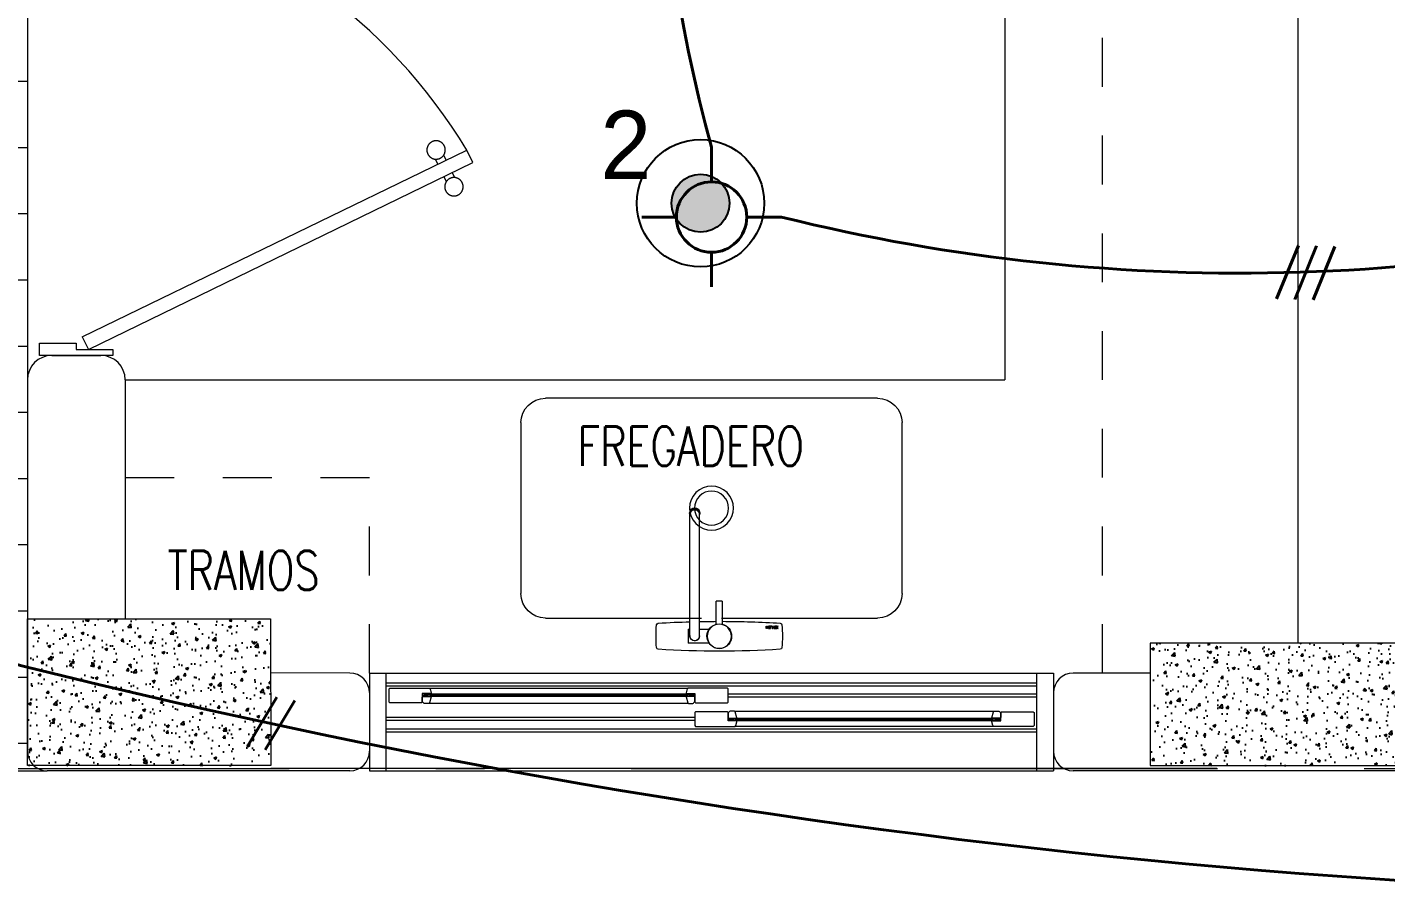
# Model space of a CAD drawing. Header units: metres. Extents: x 14 to 2416, y -346 to 476.
# Drawn here: x 43.951 to 46.732, y -90.862 to -89.104 of the extents above; entities that cross this region are included whole.
import ezdxf

# ---------------------------------------------------------------- set-up
doc = ezdxf.new("R2010")
doc.units = ezdxf.units.M
for name, pattern in [('0', [0]), ('ACAD_ISO10W100', [18, 12, -3, 0, -3]), ('DASHED', [0.75, 0.5, -0.25])]:
    doc.linetypes.add(name, pattern=pattern)
doc.layers.get('0').update_dxf_attribs({"linetype": '0', "lineweight": 20})
for name, color, linetype, lineweight in [('01a_Mobiliario', 250, 'Continuous', 0), ('A-ANNO-TEXT', 20, 'Continuous', 13), ('A-DOOR', 35, 'Continuous', 5), ('A-WALL', 250, 'Continuous', 20), ('baños', 251, 'Continuous', 0), ('Columnas', 7, 'Continuous', 18), ('cristales', 131, 'Continuous', 0), ('E Salida Luces', 22, 'Continuous', 40), ('E Tuberia Emp Losa', 22, 'Continuous', 40), ('MOB FIJOS', 251, 'Continuous', 0), ('piso', 253, 'Continuous', 0), ('PROYECCION', 9, 'DASHED', 0), ('textos', 7, 'Continuous', 0)]:
    doc.layers.add(name, color=color, linetype=linetype, lineweight=lineweight)
for name, color, linetype in [('HATCH', 8, 'Continuous'), ('MAVA LUM', 1, 'Continuous'), ('MAVA Luminarias', 1, 'Continuous')]:
    doc.layers.add(name, color=color, linetype=linetype)
doc.layers.add('hatch piso', color=253, linetype='Continuous', lineweight=0, transparency=0.7)
doc.layers.add('SOLAR', color=7, linetype='ACAD_ISO10W100', lineweight=9, true_color=0xff1414)
doc.styles.add('Arch-Dim', font='romans.shx', dxfattribs={"width": 0.75})
doc.styles.add('CENTURY GOTHIC', font='GOTHIC.TTF')
doc.styles.add('DIMTEXT', font='dim.shx', dxfattribs={"width": 0.75})
doc.styles.get("Standard").update_dxf_attribs({"font": 'arial.ttf', "height": 0.1875})

# ---------------------------------------------------------------- blocks, each defined once
blk = doc.blocks.new('SUPERFICIAL')
at = {"layer": 'MAVA LUM'}
h = blk.add_hatch(color=256, dxfattribs=at)
h.dxf.hatch_style = 1
edge = h.paths.add_edge_path()
edge.add_arc((0.0008, 0.0016), 0.059, 0, 360)
for radius in [0.1303, 0.0593]:
    blk.add_circle((0.0008, 0.0016, 0), radius, dxfattribs=at)
at = {"ltscale": 1e-05, "style": 'DIMTEXT', "flags": 1}
blk.add_attdef('MULTIPLICADOR', (0.0928, 0.4687), '', height=0.15, dxfattribs=at)
blk = doc.blocks.new('A$C531dc7ba')
at = {"layer": 'A-DOOR'}
for p, q in [((0, 0.2), (1.4, 0.2)), ((0, 0.2), (0, 0)), ((0.034, 0), (0.034, 0.2)), ((1.366, 0), (1.366, 0.2)), ((1.4, 0.2), (1.4, 0)), ((0.034, 0.18), (1.366, 0.18)), ((0.04, 0.1675), (0.0415, 0.169)), ((0.04, 0.1405), (0.04, 0.1675)), ((0.0415, 0.169), (0.1221, 0.169)), ((0.1221, 0.169), (0.124, 0.1675)), ((0.1221, 0.169), (0.6519, 0.169)), ((0.124, 0.1675), (0.126, 0.1595)), ((0.65, 0.1675), (0.648, 0.1595)), ((0.6519, 0.169), (0.65, 0.1675)), ((0.7325, 0.169), (0.6519, 0.169)), ((0.734, 0.1675), (0.7325, 0.169)), ((0.734, 0.1405), (0.734, 0.1675)), ((0.0415, 0.139), (0.04, 0.1405)), ((0.108, 0.1405), (0.1065, 0.139)), ((0.1255, 0.158), (0.108, 0.158)), ((0.108, 0.158), (0.108, 0.1405)), ((0.108, 0.155), (0.113, 0.155)), ((0.108, 0.155), (0.113, 0.155)), ((0.113, 0.157), (0.119, 0.153)), ((0.113, 0.153), (0.119, 0.157)), ((0.126, 0.1585), (0.1255, 0.158)), ((0.126, 0.1595), (0.126, 0.1585)), ((0.648, 0.1595), (0.648, 0.1585)), ((0.648, 0.1585), (0.6485, 0.158)), ((0.6485, 0.158), (0.666, 0.158)), ((0.661, 0.157), (0.655, 0.153)), ((0.661, 0.153), (0.655, 0.157)), ((0.666, 0.155), (0.661, 0.155)), ((0.666, 0.155), (0.661, 0.155)), ((0.666, 0.158), (0.666, 0.1405)), ((0.666, 0.1405), (0.6675, 0.139)), ((0.734, 0.1405), (0.7325, 0.139)), ((0.1065, 0.139), (0.0415, 0.139)), ((0.6528, 0.138), (0.1212, 0.138)), ((0.6675, 0.121), (0.666, 0.1195)), ((0.666, 0.1195), (0.666, 0.0925)), ((0.6675, 0.139), (0.7325, 0.139)), ((0.7325, 0.121), (0.6675, 0.121)), ((0.734, 0.1195), (0.7325, 0.121)), ((0.734, 0.102), (0.734, 0.1195)), ((0.7472, 0.122), (1.2788, 0.122)), ((1.292, 0.1195), (1.2935, 0.121)), ((1.292, 0.102), (1.292, 0.1195)), ((1.2935, 0.121), (1.3585, 0.121)), ((1.3585, 0.121), (1.36, 0.1195)), ((1.36, 0.1195), (1.36, 0.0925)), ((0.666, 0.0925), (0.6675, 0.091)), ((0.6675, 0.091), (0.7481, 0.091)), ((0.734, 0.105), (0.739, 0.105)), ((0.734, 0.105), (0.739, 0.105)), ((0.7515, 0.102), (0.734, 0.102)), ((0.739, 0.103), (0.745, 0.107)), ((0.739, 0.107), (0.745, 0.103)), ((0.7481, 0.091), (0.75, 0.0925)), ((1.2779, 0.091), (0.7481, 0.091)), ((0.75, 0.0925), (0.752, 0.1005)), ((0.752, 0.1015), (0.7515, 0.102)), ((0.752, 0.1005), (0.752, 0.1015)), ((1.274, 0.1015), (1.2745, 0.102)), ((1.274, 0.1005), (1.274, 0.1015)), ((1.276, 0.0925), (1.274, 0.1005)), ((1.2745, 0.102), (1.292, 0.102)), ((1.2779, 0.091), (1.276, 0.0925)), ((1.3585, 0.091), (1.2779, 0.091)), ((1.287, 0.103), (1.281, 0.107)), ((1.287, 0.107), (1.281, 0.103)), ((1.292, 0.105), (1.287, 0.105)), ((1.292, 0.105), (1.287, 0.105)), ((1.36, 0.0925), (1.3585, 0.091)), ((0.034, 0.08), (1.366, 0.08)), ((0, 0), (1.4, 0))]:
    blk.add_line(p, q, dxfattribs=at)
at = {"layer": 'A-DOOR', "color": 8}
for p, q in [((0.034, 0.174), (1.366, 0.174)), ((1.366, 0.157), (0.734, 0.157)), ((1.366, 0.151), (0.734, 0.151)), ((0.666, 0.109), (0.034, 0.109)), ((0.666, 0.103), (0.034, 0.103)), ((0.034, 0.086), (1.366, 0.086))]:
    blk.add_line(p, q, dxfattribs=at)
at = {"layer": 'A-DOOR'}
for points in [[(0.108, 0.155), (0.113, 0.155), (0.113, 0.155), (0.108, 0.155)], [(0.113, 0.157), (0.119, 0.157), (0.119, 0.153), (0.113, 0.153)], [(0.113, 0.157), (0.661, 0.157), (0.661, 0.153), (0.113, 0.153)], [(0.1255, 0.158), (0.1135, 0.158), (0.1135, 0.157), (0.1255, 0.157)], [(0.1255, 0.153), (0.1135, 0.153), (0.1135, 0.152), (0.1255, 0.152)], [(0.119, 0.157), (0.124, 0.157), (0.124, 0.153), (0.119, 0.153)], [(0.6485, 0.158), (0.6605, 0.158), (0.6605, 0.157), (0.6485, 0.157)], [(0.6485, 0.153), (0.6605, 0.153), (0.6605, 0.152), (0.6485, 0.152)], [(0.655, 0.157), (0.65, 0.157), (0.65, 0.153), (0.655, 0.153)], [(0.661, 0.157), (0.655, 0.157), (0.655, 0.153), (0.661, 0.153)], [(0.666, 0.155), (0.661, 0.155), (0.661, 0.155), (0.666, 0.155)], [(0.734, 0.105), (0.739, 0.105), (0.739, 0.105), (0.734, 0.105)], [(1.287, 0.103), (0.739, 0.103), (0.739, 0.107), (1.287, 0.107)], [(0.739, 0.103), (0.745, 0.103), (0.745, 0.107), (0.739, 0.107)], [(0.7515, 0.107), (0.7395, 0.107), (0.7395, 0.108), (0.7515, 0.108)], [(0.7515, 0.102), (0.7395, 0.102), (0.7395, 0.103), (0.7515, 0.103)], [(0.745, 0.103), (0.75, 0.103), (0.75, 0.107), (0.745, 0.107)], [(1.2745, 0.107), (1.2865, 0.107), (1.2865, 0.108), (1.2745, 0.108)], [(1.2745, 0.102), (1.2865, 0.102), (1.2865, 0.103), (1.2745, 0.103)], [(1.281, 0.103), (1.276, 0.103), (1.276, 0.107), (1.281, 0.107)], [(1.287, 0.103), (1.281, 0.103), (1.281, 0.107), (1.287, 0.107)], [(1.292, 0.105), (1.287, 0.105), (1.287, 0.105), (1.292, 0.105)]]:
    blk.add_lwpolyline(points, close=True, dxfattribs=at)
for points in [[(0.1101, 0.1395, 0.341999), (0.1082, 0.141), (0.108, 0.1413), (0.108, 0.151), (0.109, 0.152), (0.126, 0.152), (0.126, 0.1515), (0.1227, 0.1391, -0.339454), (0.1212, 0.138), (0.1121, 0.138, -0.341999)], [(0.6639, 0.1395, -0.341999), (0.6658, 0.141), (0.666, 0.1413), (0.666, 0.151), (0.665, 0.152), (0.648, 0.152), (0.648, 0.1515), (0.6513, 0.1391, 0.339454), (0.6528, 0.138), (0.6619, 0.138, 0.341999)], [(0.7361, 0.1205, -0.341999), (0.7342, 0.119), (0.734, 0.1187), (0.734, 0.109), (0.735, 0.108), (0.752, 0.108), (0.752, 0.1085), (0.7487, 0.1209, 0.339454), (0.7472, 0.122), (0.7381, 0.122, 0.341999)], [(1.2899, 0.1205, 0.341999), (1.2918, 0.119), (1.292, 0.1187), (1.292, 0.109), (1.291, 0.108), (1.274, 0.108), (1.274, 0.1085), (1.2773, 0.1209, -0.339454), (1.2788, 0.122), (1.2879, 0.122, -0.341999)]]:
    blk.add_lwpolyline(points, format="xyb", close=True, dxfattribs=at)
at = {"layer": 'A-DOOR', "color": 7}
for points in [[(0.113, 0.153), (0.661, 0.153), (0.661, 0.157), (0.113, 0.157)], [(1.287, 0.107), (0.739, 0.107), (0.739, 0.103), (1.287, 0.103)]]:
    blk.add_lwpolyline(points, close=True, dxfattribs=at)
at = {"layer": 'cristales', "const_width": 0.004}
for points in [[(0.124, 0.155), (0.65, 0.155)], [(1.276, 0.105), (0.75, 0.105)]]:
    blk.add_lwpolyline(points, dxfattribs=at)
blk = doc.blocks.new('puerta 1.00')
at = {"layer": 'A-DOOR'}
for p, q in [((-0.15, -0.0125), (-0.9369, -0.3949)), ((-0.1376, -0.038), (-0.15, -0.0125)), ((-0.1376, -0.038), (-0.9245, -0.4204)), ((-0.8777, -0.3661), (-0.8826, -0.3559)), ((-0.8946, -0.3743), (-0.8996, -0.3641)), ((-0.9369, -0.3949), (-0.9245, -0.4204)), ((-0.8822, -0.3998), (-0.8772, -0.4101)), ((-0.8653, -0.3916), (-0.8603, -0.4018))]:
    blk.add_line(p, q, dxfattribs=at)
for points in [[(-0.05, 0), (-0.05, -0.025), (-0.125, -0.025), (-0.125, -0.0125), (-0.2, -0.0125), (-0.2, 0), (-0.05, 0)], [(-0.05, -0.95), (-0.05, -0.925), (-0.125, -0.925), (-0.125, -0.9375), (-0.2, -0.9375), (-0.2, -0.95), (-0.05, -0.95)]]:
    blk.add_lwpolyline(points, dxfattribs=at)
blk.add_arc((0.0366, 0.1602), 1.1229, 211.1336, 257.8343, dxfattribs=at)
for points in [[(-0.8982, -0.3642), (-0.9033, -0.3642), (-0.912, -0.3591), (-0.917, -0.3504), (-0.917, -0.3403), (-0.912, -0.3316), (-0.9033, -0.3265), (-0.8932, -0.3265), (-0.8844, -0.3316), (-0.8794, -0.3403), (-0.8794, -0.3504), (-0.8844, -0.3591), (-0.8932, -0.3642), (-0.8982, -0.3642)], [(-0.8617, -0.4394), (-0.8667, -0.4394), (-0.8754, -0.4344), (-0.8805, -0.4256), (-0.8805, -0.4156), (-0.8754, -0.4068), (-0.8667, -0.4018), (-0.8566, -0.4018), (-0.8479, -0.4068), (-0.8428, -0.4156), (-0.8428, -0.4257), (-0.8479, -0.4344), (-0.8566, -0.4394), (-0.8617, -0.4394)]]:
    blk.add_open_spline(points, degree=2, dxfattribs=at)
blk = doc.blocks.new('SE3')
at = {"layer": 'MOB FIJOS'}
for p, q in [((115.4, 359.7), (115.4, 371.2)), ((132.6, 371.2), (115.4, 371.2)), ((115.4, 359.7), (116.8, 359.7)), ((116.8, 365.4), (116.8, 264.8)), ((124.5, 264.8), (124.5, 365.4)), ((124.5, 359.7), (132.6, 359.7)), ((180, 358.9), (179.6, 358.9)), ((179.6, 358.9), (179.6, 357)), ((180, 358.1), (180, 358.9)), ((181.1, 358.9), (180.7, 358.9)), ((180.7, 358.9), (180.7, 358.1)), ((181.1, 357), (181.1, 358.9)), ((181.5, 358.9), (182.8, 358.9)), ((181.5, 357), (181.5, 358.9)), ((182.8, 358.9), (182.8, 358.6)), ((183.2, 358.9), (183.6, 358.9)), ((183.2, 357), (183.2, 358.9)), ((183.6, 358.9), (183.6, 357.3)), ((184.6, 358.9), (185, 358.9)), ((185.2, 357), (184.6, 358.9)), ((185, 358.9), (185.4, 357.5)), ((185.4, 357.5), (185.9, 358.9)), ((186.3, 358.9), (185.6, 357)), ((185.9, 358.9), (186.3, 358.9)), ((186.5, 358.9), (187.8, 358.9)), ((186.5, 357), (186.5, 358.9)), ((187.8, 358.9), (187.8, 358.6)), ((188, 358.9), (188.5, 358.9)), ((188.6, 358), (188, 358.9)), ((188.5, 358.9), (188.8, 358.3)), ((188.8, 358.3), (189.2, 358.9)), ((189.6, 358.9), (189, 358)), ((189.2, 358.9), (189.6, 358.9)), ((138.5, 355.7), (138.5, 336.6)), ((143.5, 336.6), (143.5, 355.7)), ((179.6, 357), (180, 357)), ((180.7, 358.1), (180, 358.1)), ((180, 357), (180, 357.8)), ((180, 357.8), (180.7, 357.8)), ((180.7, 357.8), (180.7, 357)), ((180.7, 357), (181.1, 357)), ((182.9, 357), (181.5, 357)), ((181.8, 358.6), (181.8, 358.2)), ((182.8, 358.6), (181.8, 358.6)), ((181.8, 358.2), (182.8, 358.2)), ((181.8, 357.8), (181.8, 357.3)), ((182.8, 357.8), (181.8, 357.8)), ((181.8, 357.3), (182.9, 357.3)), ((182.8, 358.2), (182.8, 357.8)), ((182.9, 357.3), (182.9, 357)), ((184.5, 357), (183.2, 357)), ((183.6, 357.3), (184.5, 357.3)), ((184.5, 357.3), (184.5, 357)), ((185.6, 357), (185.2, 357)), ((187.8, 357), (186.5, 357)), ((186.8, 358.6), (186.8, 358.2)), ((187.8, 358.6), (186.8, 358.6)), ((186.8, 358.2), (187.7, 358.2)), ((186.8, 357.8), (186.8, 357.3)), ((187.7, 357.8), (186.8, 357.8)), ((186.8, 357.3), (187.8, 357.3)), ((187.7, 358.2), (187.7, 357.8)), ((187.8, 357.3), (187.8, 357)), ((188, 357), (188.6, 358)), ((188.4, 357), (188, 357)), ((188.8, 357.7), (188.4, 357)), ((189.2, 357), (188.8, 357.7)), ((189, 358), (189.7, 357)), ((189.7, 357), (189.2, 357)), ((143.5, 336.6), (138.5, 336.6)), ((116.5, 264.1), (116.5, 263.5)), ((116.8, 264.8), (116.8, 264.1)), ((124.5, 264.1), (124.5, 264.8)), ((124.8, 263.5), (124.8, 264.1))]:
    blk.add_line(p, q, dxfattribs=at)
blk.add_circle((141, 365.4), 10, dxfattribs=at)
for centre, radius, start, end in [((200.7, 365.4), 111.9, 175.2133, 184.7867), ((90.8, 374.6), 1.52, 93.4481, 175.2133), ((141, -458.7), 836.4, 86.5519, 93.4481), ((141, 365.4), 10.2, 0, 255.8182), ((191.2, 374.6), 1.52, 4.7867, 86.5519), ((81.2, 365.4), 111.9, 355.2133, 4.7867), ((120.7, 365.4), 3.91, 0, 192.0524), ((120.7, 365.4), 3.81, 0, 180), ((120.7, 365.4), 3.91, 347.9113, 0), ((141, 365.4), 10.2, 284.1818, 0), ((90.8, 356.2), 1.52, 184.7867, 266.5519), ((141, 1189.5), 836.4, 266.5519, 268.3467), ((141, 1189.5), 836.4, 268.8689, 269.8295), ((141, 1189.5), 836.4, 270.1705, 273.4481), ((191.2, 356.2), 1.52, 273.4481, 355.2133)]:
    blk.add_arc(centre, radius, start, end, dxfattribs=at)
for centre, major_axis, start_param, end_param in [((120.7, 264.1), (4.12, 0), 2.748282, 6.283185), ((120.7, 263.5), (4.12, 0), 3.141593, 6.283185), ((120.7, 264.8), (-3.81, 0), 0, 3.141593), ((120.7, 264.1), (3.81, 0), 3.141593, 6.283185), ((120.7, 264.1), (4.12, 0), 0, 0.393311)]:
    blk.add_ellipse(centre, major_axis=major_axis, ratio=0.996195, start_param=start_param, end_param=end_param, dxfattribs=at)
blk = doc.blocks.new('A$Cc7ce667a')
at = {"layer": 'MOB FIJOS'}
for p, q in [((0.05, 0.5176), (0.73, 0.5176)), ((0, 0.1176), (0, 0.4676)), ((0.78, 0.4676), (0.78, 0.1176)), ((0.3697, 0.0676), (0.05, 0.0676)), ((0.73, 0.0676), (0.4103, 0.0676))]:
    blk.add_line(p, q, dxfattribs=at)
for centre, start, end in [((0.05, 0.4676), 90, 180), ((0.73, 0.4676), 0, 90), ((0.05, 0.1176), 180, 270), ((0.73, 0.1176), 270, 0)]:
    blk.add_arc(centre, 0.05, start, end, dxfattribs=at)
at = {"layer": 'MOB FIJOS', "ltscale": 0.01}
for major_axis in [(-0.0318, 0.0318), (-0.0247, 0.0247)]:
    blk.add_ellipse((0.39, 0.2926), major_axis=major_axis, ratio=1, start_param=2.356194489560823, end_param=8.639379796740409, dxfattribs=at)
at = {"layer": 'MOB FIJOS', "xscale": 0.002480511886764446, "yscale": 0.002480511886764446, "zscale": 0.002480511886764446, "rotation": 180}
blk.add_blockref('SE3', (0.7239, 0.9368), dxfattribs=at)
blk = doc.blocks.new('PL BASE 1N NASAS 09')
at = {"layer": 'HATCH'}
h = blk.add_hatch(dxfattribs=at)
h.set_pattern_fill('AR-CONC', color=256, scale=0.00032)
h.paths.add_polyline_path([(-105.9338, -54.9388), (-106.2311, -54.9388), (-106.4311, -54.9388), (-106.4311, -55.2388), (-105.9338, -55.2388), (-105.9338, -55.0429), (-105.9336, -55.0429)])
h = blk.add_hatch(dxfattribs=at)
h.set_pattern_fill('AR-CONC', color=256, scale=0.00032)
h.paths.add_polyline_path([(-104.1333, -54.9888), (-104.1333, -55.2388), (-103.5333, -55.2388), (-103.5333, -54.9888)])
at = {"layer": '01a_Mobiliario', "transparency": 33554684}
for p in [(-104.4311, -53.3997), (-106.2311, -54.4497)]:
    blk.add_line(p, (-104.4311, -54.4497), dxfattribs=at)
at = {"layer": 'A-WALL'}
for p, q in [((-103.8311, -51.1397), (-103.8311, -54.9888)), ((-106.3811, -54.3997), (-106.2811, -54.3997)), ((-106.4311, -54.4497), (-106.4311, -55.2097)), ((-106.2311, -54.4497), (-106.2311, -54.9388)), ((-105.7711, -55.0497), (-105.9336, -55.0493)), ((-104.1333, -55.0497), (-104.2911, -55.0497)), ((-105.7311, -55.0897), (-105.7311, -55.2097)), ((-104.3311, -55.0897), (-104.3311, -55.2097)), ((-105.7711, -55.2497), (-106.3911, -55.2497)), ((-102.5711, -55.2497), (-104.2911, -55.2497))]:
    blk.add_line(p, q, dxfattribs=at)
for centre, radius, start, end in [((-106.3811, -54.4497), 0.05, 90, 180), ((-106.2811, -54.4497), 0.05, 0, 90), ((-105.7711, -55.0897), 0.04, 0, 90), ((-104.2911, -55.0897), 0.04, 90, 180), ((-106.3911, -55.2097), 0.04, 180, 270), ((-105.7711, -55.2097), 0.04, 270, 0), ((-104.2911, -55.2097), 0.04, 180, 270)]:
    blk.add_arc(centre, radius, start, end, dxfattribs=at)
at = {"layer": 'Columnas'}
blk.add_lwpolyline([(-105.9333, -55.2388), (-106.4311, -55.2388), (-106.4311, -54.9388), (-106.2311, -54.9388), (-106.2311, -54.9388), (-105.9338, -54.9388), (-105.9333, -55.2388)], dxfattribs=at)
blk.add_lwpolyline([(-104.1333, -54.9888), (-104.1333, -55.2388), (-103.5333, -55.2388), (-103.5333, -54.9888)], close=True, dxfattribs=at)
at = {"layer": 'piso'}
for p, q in [((-106.4311, -53.3797), (-106.4311, -54.4697)), ((-114.4711, -55.2497), (-106.3911, -55.2497))]:
    blk.add_line(p, q, dxfattribs=at)
at = {"layer": 'PROYECCION', "color": 252, "linetype": 'DASHED', "ltscale": 0.1}
for p, q in [((-104.2311, -55.0497), (-104.2311, -53.3997)), ((-106.2311, -54.6497), (-105.7311, -54.6497)), ((-105.7311, -55.0497), (-105.7311, -54.6497))]:
    blk.add_line(p, q, dxfattribs=at)
at = {"color": 1}
blk.add_blockref('A$C531dc7ba', (-105.7311, -55.2497), dxfattribs=at)
at = {"layer": 'A-DOOR', "rotation": 180}
blk.add_blockref('puerta 1.00', (-106.4565, -54.3997), dxfattribs=at)
at = {"layer": 'MOB FIJOS', "xscale": -1}
blk.add_blockref('A$Cc7ce667a', (-104.6411, -55.0047), dxfattribs=at)
at = {"layer": 'baños', "linetype": 'Continuous'}
for tag, p in [('MODELNUMBER', (-121.6562, -54.8273)), ('TRADENAME', (-121.6562, -54.8273)), ('PRODUCT', (-121.6562, -54.8274)), ('MATERIAL', (-121.6562, -54.8274))]:
    blk.add_attdef(tag, p, '', height=0.0000254, rotation=359.9999, dxfattribs=at)
at = {"layer": 'textos', "char_height": 0.08, "width": 26.65337, "style": 'Arch-Dim'}
for s, insert, attachment_point in [('\\pt0.47299,2.32;FREGADERO', (-104.8423, -54.5452), 3), ('\\pt0.47299,2.32;TRAMOS', (-106.1445, -54.8795), 7)]:
    blk.add_mtext(s, dxfattribs=dict(at, insert=insert, attachment_point=attachment_point))
blk = doc.blocks.new('PL MUEBLES 1N NASAS 09')
at = {"layer": 'hatch piso'}
h = blk.add_hatch(dxfattribs=at)
h.set_pattern_fill('AR-BRSTD', color=256, scale=0.002)
h.set_pattern_definition([(0, (-12.57728, 39.359), (0, 0.1354836), []), (90, (-12.57728, 39.359), (-0.2032, 0.1354836), [0.1354836, -0.1354836])])
h.paths.add_polyline_path([(47.8305, 32.959), (47.8305, 34.559), (50.4305, 34.559), (50.4305, 34.759), (55.8305, 34.759), (55.8291, 32.959)])
at = {"layer": 'baños'}
blk.add_blockref('PL BASE 1N NASAS 09', (162.2615, 88.2033), dxfattribs=at)
blk = doc.blocks.new('A$Cbef68299')
blk.add_blockref('PL MUEBLES 1N NASAS 09', (-30.7659, -32.0535))
blk = doc.blocks.new('A$Cc5be7df0')
at = {"layer": 'piso'}
blk.add_line((29.7116, 18.2425), (31.6477, 18.2425), dxfattribs=at)
at = {"layer": 'SOLAR', "ltscale": 0.1}
blk.add_lwpolyline([(50.6493, 18.241), (12.7705, 18.2411), (13.2139, 38.2316), (50.9852, 38.2377)], close=True, dxfattribs=at)
at = {"layer": 'A-ANNO-TEXT'}
blk.add_blockref('A$Cbef68299', (4.1493, 17.337), dxfattribs=at)
blk = doc.blocks.new('*U502')
at = {"layer": 'E Salida Luces', "linetype": 'Continuous'}
for p, q in [((0, 0.3583), (0, 0.1807)), ((-0.3576, 0.0007), (-0.18, 0.0007)), ((0.18, 0.0007), (0.3576, 0.0007)), ((0, -0.1793), (0, -0.3569))]:
    blk.add_line(p, q, dxfattribs=at)
blk.add_circle((0, 0.0007), 0.18, dxfattribs=at)
blk = doc.blocks.new('*U370')
for p, q in [((0.025, 1.368), (-1.049, -1.483)), ((0.987, 1.368), (-0.088, -1.483))]:
    blk.add_line(p, q)
blk = doc.blocks.new('*U607')
at = {"xscale": 0.03937007874015749, "yscale": 0.03937007874015749, "zscale": 0.03937007874015749, "rotation": 88.45938188144304}
blk.add_blockref('*U370', (-0.0022, 0.0013), dxfattribs=at)
blk = doc.blocks.new('*U723')
at = {"xscale": 0.0393700787401575, "yscale": 0.0393700787401575, "zscale": 0.0393700787401575, "rotation": 79.94238878233502}
blk.add_blockref('*U370', (-0.002, 0.0016), dxfattribs=at)

msp = doc.modelspace()

# ---------------------------------------------------------------- linework, layer by layer
at = {"layer": 'E Salida Luces'}
for centre, radius, start, end in [((48.2115, -88.5594), 2.9671, 164.5527, 195.4473), ((46.4334, -85.7144), 3.8932, 256.0456, 287.5671), ((47.7881, -74.9904), 15.8937, 249.00902, 266.95219)]:
    msp.add_arc(centre, radius, start, end, dxfattribs=at)

# ---------------------------------------------------------------- block references
at = {"layer": 'A-ANNO-TEXT'}
msp.add_blockref('A$Cc5be7df0', (14.7377, -108.8632), dxfattribs=at)
at = {"layer": 'E Salida Luces', "xscale": -0.4, "yscale": 0.4, "zscale": 0.4}
msp.add_blockref('*U502', (45.3516, -89.4931), dxfattribs=at)
at = {"layer": 'E Tuberia Emp Losa', "xscale": 0.9842519685039484, "yscale": 0.9842519685039484, "zscale": 0.9842519685039484}
for name, p, rotation in [('*U607', (46.549, -89.606), 270), ('*U607', (46.5863, -89.607), 270), ('*U723', (44.4499, -90.5295), 90.00000000000001)]:
    msp.add_blockref(name, p, dxfattribs=dict(at, rotation=rotation))
at = {"layer": 'MAVA Luminarias'}
msp.add_blockref('SUPERFICIAL', (45.3282, -89.4661, 0), dxfattribs=at)

# ---------------------------------------------------------------- texts
at = {"layer": 'E Tuberia Emp Losa', "insert": (45.1761, -89.3449), "char_height": 0.14, "width": 0.276812, "attachment_point": 5, "style": 'CENTURY GOTHIC'}
msp.add_mtext('2 ', dxfattribs=at)

doc.saveas('drawing.dxf')
